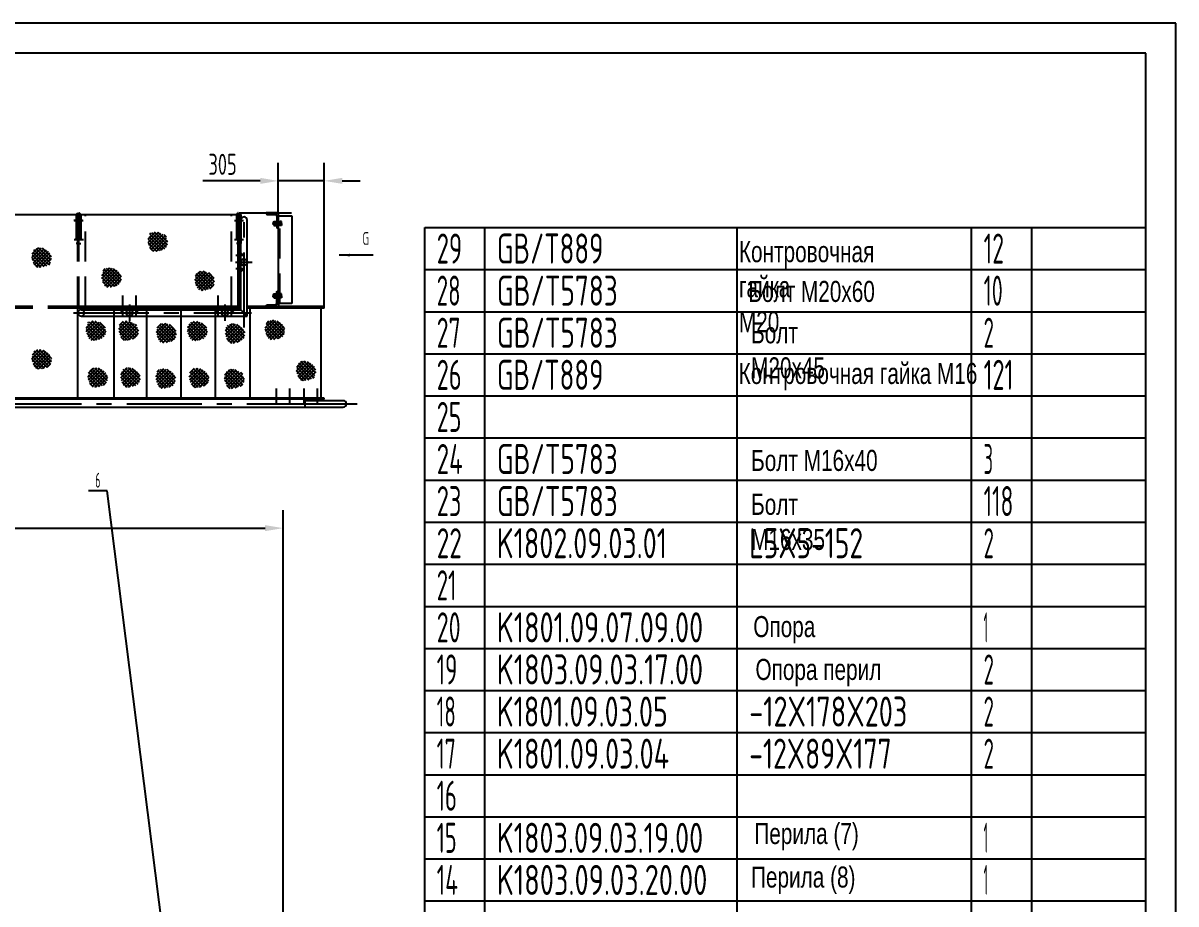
# Model space of a CAD drawing. Header units: millimetres. Extents: x 0 to 16800, y 0 to 11880.
# Drawn here: x 9127 to 16800, y 6020 to 11880 of the extents above; entities that cross this region are included whole.
import ezdxf
from ezdxf.enums import TextEntityAlignment as Align

# ---------------------------------------------------------------- set-up
doc = ezdxf.new("R2010")
doc.units = ezdxf.units.MM
doc.header["$LTSCALE"] = 400
doc.linetypes.add('F', pattern=[0.75, 0.5, -0.25])
doc.linetypes.add('G', pattern=[2, 1.25, -0.25, 0.25, -0.25])
for name, color, linetype in [('01', 7, 'Continuous'), ('02', 1, 'Continuous'), ('04', 2, 'F'), ('05', 4, 'G'), ('08', 1, 'Continuous'), ('11', 3, 'Continuous')]:
    doc.layers.add(name, color=color, linetype=linetype)
doc.styles.get("Standard").update_dxf_attribs({"font": 'isocp', "width": 0.707, "bigfont": 'intecad.shx'})
doc.dimstyles.new('INTE', dxfattribs={"dimscale": 40, "dimtxt": 3.5, "dimasz": 3, "dimexe": 3, "dimexo": 0, "dimgap": 1, "dimtad": 1, "dimdec": 3, "dimdsep": 46, "dimtxsty": 'Standard', "dimcen": 0, "dimclrd": 1, "dimclre": 1, "dimclrt": 3, "dimaunit": 1, "dimadec": 0, "dimazin": 0, "dimtfac": 1, "dimtmove": 0, "dimatfit": 0, "dimfxl": 1, "dimarcsym": 0})

# ---------------------------------------------------------------- blocks, each defined once
blk = doc.blocks.new('A$C20E85FB4')
at = {"layer": '02', "linetype": 'Continuous', "ltscale": 0.8}
h = blk.add_hatch(dxfattribs=at)
h.set_pattern_fill('ANSI37', color=1, scale=10, style=0)
h.set_pattern_definition([(45, (-11288.267, -1206.898), (-22.45064, 22.45064), []), (135, (-11288.267, -1206.898), (-22.45064, -22.45064), [])])
edge = h.paths.add_edge_path()
edge.add_spline(control_points=[(-3, 135), (2, 175), (18, 299), (289, 230), (252, 29), (146, 8), (52, -12), (19, 59), (5, 103), (-1, 126), (-3, 135)], knot_values=[0, 0, 0, 0, 107.226623, 332.783515, 469.925804, 564.431844, 645.860592, 719.225168, 762.115824, 790.07632, 790.07632, 790.07632, 790.07632], degree=3, periodic=0)
blk = doc.blocks.new('A$C3967371B')
at = {"layer": '04', "xscale": 0.5, "yscale": 0.5, "zscale": 0.5}
blk.add_blockref('A$C20E85FB4', (0, 0), dxfattribs=at)
blk = doc.blocks.new('A$C1FC16D5F')
at = {"layer": '01', "color": 7, "linetype": 'Continuous', "ltscale": 0.8}
for p, q in [((13.9, 193), (23.9, 203)), ((13.9, 193), (13.9, 190)), ((25.9, 203), (23.9, 203)), ((25.9, 203), (25.9, 190)), ((31.9, 203), (33.9, 203)), ((31.9, 203), (31.9, 190)), ((43.9, 193), (33.9, 203)), ((43.9, 193), (43.9, 190)), ((43.9, 190), (43.9, 0)), ((31.9, 0), (43.9, 0))]:
    blk.add_line(p, q, dxfattribs=at)
at = {"layer": '04', "color": 2, "linetype": 'F', "ltscale": 0.8}
for p, q in [((13.9, 190), (13.9, 0)), ((25.9, 190), (25.9, 0)), ((31.9, 190), (31.9, 0)), ((25.9, 0), (13.9, 0))]:
    blk.add_line(p, q, dxfattribs=at)
at = {"layer": '05', "color": 4, "linetype": 'G', "ltscale": 0.8}
for p, q in [((0, 152), (60.3, 152)), ((0, 25), (61.5, 25))]:
    blk.add_line(p, q, dxfattribs=at)
blk = doc.blocks.new('1111b')
at = {"ltscale": 0.8}
for p, q in [((8839.1, 9808), (8839.1, 8588)), ((8845.1, 9808), (8845.1, 8588))]:
    blk.add_line(p, q, dxfattribs=at)
at = {"layer": '01'}
for p, q in [((10871.1, 9808), (8839.1, 9808)), ((9321.9, 8588), (9321.9, 9808)), ((10865.1, 9198), (10865.1, 9808)), ((10871.1, 9198), (10871.1, 9808)), ((10882.1, 9198), (9798.1, 9198)), ((9798.1, 8588), (9798.1, 9188)), ((10882.1, 9188), (9798.1, 9188)), ((10039.1, 8588), (10039.1, 9188)), ((10256.1, 8588), (10256.1, 9188)), ((10485.1, 8588), (10485.1, 9188)), ((10714.1, 8588), (10714.1, 9188)), ((11436.6, 9198), (10924.4, 9198)), ((11436.6, 9188), (10924.4, 9188)), ((10943.1, 8588), (10943.1, 9188)), ((11417.6, 8588), (11417.6, 9188)), ((11436.6, 9188), (11436.6, 9198)), ((11436.6, 8588), (8839.1, 8588)), ((8845.6, 8582), (8839.1, 8588)), ((11436.6, 8582), (8845.6, 8582)), ((11436.6, 8582), (11436.6, 8588))]:
    blk.add_line(p, q, dxfattribs=at)
at = {"layer": '01', "color": 7, "linetype": 'Continuous', "ltscale": 0.8}
for p, q in [((9786.1, 9811), (9796.1, 9821)), ((9786.1, 9811), (9786.1, 9808)), ((9798.1, 9821), (9796.1, 9821)), ((9798.1, 9821), (9798.1, 9808)), ((9804.1, 9821), (9806.1, 9821)), ((9804.1, 9821), (9804.1, 9808)), ((9816.1, 9811), (9806.1, 9821)), ((9816.1, 9811), (9816.1, 9808))]:
    blk.add_line(p, q, dxfattribs=at)
at = {"layer": '01', "color": 7, "linetype": 'Continuous'}
for p, q in [((8845.6, 8582), (8845.6, 9198)), ((9798.1, 9198), (9798.1, 9188))]:
    blk.add_line(p, q, dxfattribs=at)
at = {"layer": '04'}
blk.add_line((8890.1, 8588), (8890.1, 9808), dxfattribs=at)
at = {"layer": '04', "color": 2, "linetype": 'F', "ltscale": 0.8}
for p, q in [((9786.1, 9808), (9786.1, 9618)), ((9798.1, 9808), (9798.1, 9618)), ((9804.1, 9808), (9804.1, 9618)), ((9816.1, 9808), (9816.1, 9618)), ((9798.1, 9618), (9786.1, 9618)), ((9804.1, 9618), (9816.1, 9618))]:
    blk.add_line(p, q, dxfattribs=at)
at = {"layer": '04', "color": 2, "linetype": 'F'}
for p, q in [((9798.1, 9198), (9798.1, 9808)), ((9804.1, 9198), (9804.1, 9808)), ((9849.1, 9198), (9849.1, 9808)), ((10820.1, 9198), (10820.1, 9808)), ((9798.1, 9198), (8845.6, 9198)), ((9798.1, 9188), (8845.6, 9188))]:
    blk.add_line(p, q, dxfattribs=at)
at = {"layer": '05', "color": 4, "linetype": 'G'}
for p, q in [((8867.6, 9770), (8811.9, 9770)), ((9827.2, 9770), (9771.5, 9770)), ((8862.9, 9643), (8819.2, 9643)), ((9822.5, 9643), (9778.7, 9643)), ((10095.6, 9131.1), (10095.6, 9270.7)), ((10184.6, 9131.1), (10184.6, 9270.7)), ((10730.6, 9131.1), (10730.6, 9270.7)), ((10819.6, 9131.1), (10819.6, 9270.7)), ((8862.9, 8753), (8819.2, 8753)), ((8883.6, 8537.9), (8883.6, 8673.5)), ((8972.6, 8537.9), (8972.6, 8673.5)), ((8867.6, 8626), (8811.9, 8626)), ((11118.6, 8547.1), (11118.6, 8653.7)), ((11207.6, 8547.1), (11207.6, 8653.7)), ((11302.6, 8547.1), (11302.6, 8653.7)), ((11391.6, 8547.1), (11391.6, 8653.7))]:
    blk.add_line(p, q, dxfattribs=at)
at = {"layer": '05', "color": 4, "linetype": 'G', "ltscale": 0.8}
for p, q in [((9772.2, 9770), (9832.5, 9770)), ((9772.2, 9643), (9833.8, 9643))]:
    blk.add_line(p, q, dxfattribs=at)
at = {"layer": '05'}
for p, q in [((10894.9, 9538), (10847.7, 9538)), ((10894.9, 9449), (10847.7, 9449))]:
    blk.add_line(p, q, dxfattribs=at)
at = {"layer": '01'}
for p in [(10264.9, 9565.9), (9033.7, 9459.6), (9492, 9459.6), (9956.7, 9326.6), (10576.8, 9305), (9852.8, 8973.9), (10070.4, 8973.9), (10321.9, 8957.5), (10527.3, 8971.5), (10778.8, 8955), (11044.6, 8978.7), (9033.7, 8783), (9492, 8783), (11252.5, 8705.7), (9864.9, 8662.2), (10082.4, 8662.2), (10316.9, 8655), (10539.3, 8659.8), (10773.8, 8652.6)]:
    blk.add_blockref('A$C3967371B', p, dxfattribs=at)
at = {"layer": '04'}
blk.add_blockref('A$C1FC16D5F', (10839.2, 9618), dxfattribs=at)
blk = doc.blocks.new('A$C78D047BC')
at = {"ltscale": 1.5}
for p, q in [((0, 33), (127, 33)), ((0, 33), (0, 22)), ((127, 33), (127, 22))]:
    blk.add_line(p, q, dxfattribs=at)
at = {"layer": '04', "color": 2, "linetype": 'F', "ltscale": 1.5}
for p, q in [((0, 28), (127, 28)), ((22, 0), (0, 22)), ((22, 0), (41.5, 0)), ((85.5, 0), (105, 0)), ((105, 0), (127, 22))]:
    blk.add_line(p, q, dxfattribs=at)
blk.add_arc((63.5, 0), 22, 0, 180, dxfattribs=at)
blk = doc.blocks.new('A$C2A0545B7')
at = {"layer": '04', "color": 2, "linetype": 'F'}
blk.add_circle((63.5, 54.2), 21.1, dxfattribs=at)
at = {"layer": '05', "color": 4, "linetype": 'G'}
blk.add_line((63.5, 109.9), (63.5, 0), dxfattribs=at)
blk.add_blockref('A$C78D047BC', (0, 53.3))
blk = doc.blocks.new('1116d')
for p, q in [((14277.4, 9679.8), (14277.4, 10276.3)), ((14319.7, 9637.5), (14319.7, 10276.3)), ((13214.8, 9679.8), (14277.4, 9679.8)), ((14319.7, 9637.5), (14277.4, 9679.8)), ((13214.8, 9637.5), (14319.7, 9637.5))]:
    blk.add_line(p, q)
at = {"layer": '01', "color": 7, "linetype": 'Continuous'}
for centre, start, end in [((14298.5, 10276.3), 0, 180), ((13214.8, 9658.6), 90, 270)]:
    blk.add_arc(centre, 21.1, start, end, dxfattribs=at)
at = {"layer": '04', "color": 2, "linetype": 'F'}
for centre in [(13536, 9658.6), (14171, 9658.6)]:
    blk.add_circle(centre, 21.1, dxfattribs=at)
at = {"layer": '04'}
blk.add_arc((13214.8, 9658.6), 21.1, 270, 90, dxfattribs=at)
at = {"layer": '05', "color": 4, "linetype": 'G'}
for p, q in [((14298.5, 9561), (14298.5, 10352)), ((13536, 9714.3), (13536, 9604.5)), ((14171, 9714.3), (14171, 9604.5)), ((13164.4, 9658.6), (14349, 9658.6))]:
    blk.add_line(p, q, dxfattribs=at)
for p in [(13472.5, 9657.8), (14107.5, 9657.8)]:
    blk.add_blockref('A$C78D047BC', p)
at = {"layer": '01', "color": 7, "linetype": 'Continuous', "rotation": 90}
blk.add_blockref('A$C2A0545B7', (14352.7, 9931.6), dxfattribs=at)
blk = doc.blocks.new('*D103')
at = {"layer": '08', "color": 1, "lineweight": -2}
for p, q in [((5122.8, 8177.6), (5122.8, 8640.2)), ((10857.4, 4993.3), (10857.4, 8640.2)), ((5242.8, 8520.2), (10737.4, 8520.2))]:
    blk.add_line(p, q, dxfattribs=at)
at = {"layer": '08', "color": 1}
for points in [[(5242.8, 8540.2), (5242.8, 8500.2), (5122.8, 8520.2)], [(10737.4, 8540.2), (10737.4, 8500.2), (10857.4, 8520.2)]]:
    blk.add_solid(points, dxfattribs=at)
at = {"layer": 'Defpoints', "color": 0}
for p in [(10857.4, 8520.2), (5122.8, 8177.6), (10857.4, 4993.3)]:
    blk.add_point(p, dxfattribs=at)
at = {"layer": '08', "color": 3, "insert": (7990.1, 8630.2), "char_height": 140, "attachment_point": 5}
blk.add_mtext('5734', dxfattribs=at)
blk = doc.blocks.new('*U111')
at = {"layer": '01'}
for p, q in [((0, 100), (6.7, 100)), ((0, 100), (0, 0)), ((10, 20), (10, 96.7)), ((0, 0), (80, 0)), ((76.7, 10), (20, 10)), ((80, 0), (80, 6.7))]:
    blk.add_line(p, q, dxfattribs=at)
for centre, radius, start, end in [((6.7, 96.7), 3.3, 359.95405, 90), ((20, 20), 10, 180, 270), ((76.7, 6.7), 3.3, 0, 89.98732)]:
    blk.add_arc(centre, radius, start, end, dxfattribs=at)
blk = doc.blocks.new('*U113')
at = {"layer": '01'}
for p, q in [((-14.8, 0), (-14.8, 13.4)), ((-14.8, 13.4), (0, 13.4)), ((-14.8, 8), (0, 8)), ((0, 13.4), (0, 0)), ((0, -13.4), (0, 0)), ((-14.8, 0), (-14.8, -13.4)), ((-14.8, -8), (0, -8)), ((-14.8, -13.4), (0, -13.4))]:
    blk.add_line(p, q, dxfattribs=at)
at = {"layer": '05'}
blk.add_line((-15.9, 0), (1.1, 0), dxfattribs=at)
blk = doc.blocks.new('*U114')
at = {"layer": '01'}
for p, q in [((-12.2, 4.1), (-12.2, 0)), ((0, 4.1), (-12.2, 4.1)), ((-12.2, 0), (0, 0)), ((0, 0), (-2.4, 4.1)), ((0, 4.1), (2.4, 0)), ((0, 4.1), (12.2, 4.1)), ((12.2, 0), (0, 0)), ((12.2, 4.1), (12.2, 0))]:
    blk.add_line(p, q, dxfattribs=at)
at = {"layer": '05'}
blk.add_line((0, 6.2), (0, -2.1), dxfattribs=at)
blk = doc.blocks.new('*U112')
at = {"layer": '01'}
for p, q in [((-10, 0), (-10, 13.4)), ((-10, 13.4), (0, 13.4)), ((0, 8), (-10, 8)), ((-10, 0), (-10, -13.4)), ((0, 13.4), (0, 0)), ((0, 8), (45, 8)), ((0, -13.4), (0, 0)), ((6, 8), (6, 0)), ((6, -8), (6, 0)), ((45, 8), (45, 0)), ((45, -8), (45, 0)), ((0, -8), (-10, -8)), ((-10, -13.4), (0, -13.4)), ((0, -8), (45, -8))]:
    blk.add_line(p, q, dxfattribs=at)
at = {"layer": '02'}
for p, q in [((45, 6.4), (6, 6.4)), ((45, -6.4), (6, -6.4))]:
    blk.add_line(p, q, dxfattribs=at)
at = {"layer": '05'}
blk.add_line((-13.1, 0), (48.5, 0), dxfattribs=at)
blk = doc.blocks.new('A$C68687140')
at = {"layer": '01', "color": 7, "linetype": 'Continuous'}
for p, q in [((19, 90), (603, 90)), ((19, 0), (19, 90)), ((603, 90), (603, 0)), ((603, 0), (19, 0))]:
    blk.add_line(p, q, dxfattribs=at)
at = {"layer": '01'}
for p, q in [((62, 118.9), (62, 125)), ((62, 125), (70, 125)), ((78, 125), (70, 125)), ((78, 118.9), (78, 125))]:
    blk.add_line(p, q, dxfattribs=at)
at = {"layer": '02'}
for p, q in [((63.6, 125), (63.6, 86)), ((76.4, 125), (76.4, 86))]:
    blk.add_line(p, q, dxfattribs=at)
at = {"layer": '04', "color": 2, "linetype": 'F'}
for p, q in [((19, 80), (603, 80)), ((56.6, 70), (56.6, 80)), ((56.6, 80), (70, 80)), ((62, 80), (62, 116.8)), ((62, 86), (70, 86)), ((62, 80), (62, 70)), ((78, 86), (70, 86)), ((83.4, 80), (70, 80)), ((78, 80), (78, 116.6)), ((78, 80), (78, 70)), ((83.4, 70), (83.4, 80)), ((70, 70), (56.6, 70)), ((70, 70), (83.4, 70))]:
    blk.add_line(p, q, dxfattribs=at)
at = {"layer": '04'}
for p, q in [((61, 100), (61, 80)), ((79, 100), (79, 80)), ((543, 100), (543, 80)), ((543, 100), (543, 90)), ((561, 100), (561, 80)), ((561, 100), (561, 90))]:
    blk.add_line(p, q, dxfattribs=at)
at = {"layer": '05'}
blk.add_line((70, 66.9), (70, 128.5), dxfattribs=at)
at = {"layer": '05', "color": 4, "linetype": 'G'}
for p, q in [((70, 111.2), (70, 78.9)), ((552, 111.2), (552, 78.9)), ((552, 111.2), (552, 78.9))]:
    blk.add_line(p, q, dxfattribs=at)
at = {"layer": '04', "xscale": -1}
for name, p, rotation in [('*U111', (0, 90), 270), ('*U112', (552, 80), 270), ('*U113', (552, 104.1), 90)]:
    blk.add_blockref(name, p, dxfattribs=dict(at, rotation=rotation))
at = {"layer": '04'}
for name, p, rotation in [('*U111', (622, 90), 90), ('*U113', (70, 104.1), 270)]:
    blk.add_blockref(name, p, dxfattribs=dict(at, rotation=rotation))
blk.add_blockref('*U114', (70, 100), dxfattribs=at)
at = {"layer": '04', "xscale": -1}
blk.add_blockref('*U114', (552, 100), dxfattribs=at)
blk = doc.blocks.new('*D116')
at = {"layer": '08', "color": 1, "lineweight": -2}
for p, q in [((10825.9, 10617.4), (10825.9, 10950.3)), ((11130.9, 9994.4), (11130.9, 10950.3)), ((10705.9, 10830.3), (10323.7, 10830.3)), ((11130.9, 10830.3), (10825.9, 10830.3)), ((11250.9, 10830.3), (11370.9, 10830.3))]:
    blk.add_line(p, q, dxfattribs=at)
at = {"layer": '08', "color": 1}
for points in [[(10705.9, 10850.3), (10705.9, 10810.3), (10825.9, 10830.3)], [(11250.9, 10850.3), (11250.9, 10810.3), (11130.9, 10830.3)]]:
    blk.add_solid(points, dxfattribs=at)
at = {"layer": 'Defpoints', "color": 0}
for p in [(10825.9, 10830.3), (10825.9, 10617.4), (11130.9, 9994.4)]:
    blk.add_point(p, dxfattribs=at)
at = {"layer": '08', "color": 3, "insert": (10454.8, 10940.3), "char_height": 140, "attachment_point": 5}
blk.add_mtext('305', dxfattribs=at)
blk = doc.blocks.new('*U159')
at = {"layer": '01'}
for points in [[(415, 292), (25, 292)], [(415, 5), (415, 292)]]:
    blk.add_lwpolyline(points, dxfattribs=at)
at = {"layer": '02'}
for points in [[(420, 297), (0, 297)], [(420, 0), (420, 297)]]:
    blk.add_lwpolyline(points, dxfattribs=at)
blk = doc.blocks.new('*U174')
at = {"layer": '01'}
for p, q in [((0, -280), (0, 0)), ((4800, -280), (4800, 0))]:
    blk.add_line(p, q, dxfattribs=at)
at = {"layer": '02'}
for p, q in [((0, 0), (400, 0)), ((400, -280), (400, 0)), ((400, 0), (2080, 0)), ((2080, -280), (2080, 0)), ((2080, 0), (3640, 0)), ((3640, -280), (3640, 0)), ((3640, 0), (4040, 0)), ((4040, -280), (4040, 0)), ((4040, 0), (4800, 0))]:
    blk.add_line(p, q, dxfattribs=at)
blk = doc.blocks.new('*U175')
at = {"layer": '01'}
for p, q in [((0, -280), (0, 0)), ((4800, -280), (4800, 0))]:
    blk.add_line(p, q, dxfattribs=at)
at = {"layer": '02'}
for p, q in [((0, 0), (400, 0)), ((400, -280), (400, 0)), ((400, 0), (2080, 0)), ((2080, -280), (2080, 0)), ((2080, 0), (3640, 0)), ((3640, -280), (3640, 0)), ((3640, 0), (4040, 0)), ((4040, -280), (4040, 0)), ((4040, 0), (4800, 0))]:
    blk.add_line(p, q, dxfattribs=at)
blk = doc.blocks.new('*U176')
at = {"layer": '01'}
for p, q in [((0, -280), (0, 0)), ((4800, -280), (4800, 0))]:
    blk.add_line(p, q, dxfattribs=at)
at = {"layer": '02'}
for p, q in [((0, 0), (400, 0)), ((400, -280), (400, 0)), ((400, 0), (2080, 0)), ((2080, -280), (2080, 0)), ((2080, 0), (3640, 0)), ((3640, -280), (3640, 0)), ((3640, 0), (4040, 0)), ((4040, -280), (4040, 0)), ((4040, 0), (4800, 0))]:
    blk.add_line(p, q, dxfattribs=at)
blk = doc.blocks.new('*U177')
at = {"layer": '01'}
for p, q in [((0, -280), (0, 0)), ((4800, -280), (4800, 0))]:
    blk.add_line(p, q, dxfattribs=at)
at = {"layer": '02'}
for p, q in [((0, 0), (400, 0)), ((400, -280), (400, 0)), ((400, 0), (2080, 0)), ((2080, -280), (2080, 0)), ((2080, 0), (3640, 0)), ((3640, -280), (3640, 0)), ((3640, 0), (4040, 0)), ((4040, -280), (4040, 0)), ((4040, 0), (4800, 0))]:
    blk.add_line(p, q, dxfattribs=at)
blk = doc.blocks.new('*U178')
at = {"layer": '01'}
for p, q in [((0, -280), (0, 0)), ((4800, -280), (4800, 0))]:
    blk.add_line(p, q, dxfattribs=at)
at = {"layer": '02'}
for p, q in [((0, 0), (400, 0)), ((400, -280), (400, 0)), ((400, 0), (2080, 0)), ((2080, -280), (2080, 0)), ((2080, 0), (3640, 0)), ((3640, -280), (3640, 0)), ((3640, 0), (4040, 0)), ((4040, -280), (4040, 0)), ((4040, 0), (4800, 0))]:
    blk.add_line(p, q, dxfattribs=at)
blk = doc.blocks.new('*U179')
at = {"layer": '01'}
for p, q in [((0, -280), (0, 0)), ((4800, -280), (4800, 0))]:
    blk.add_line(p, q, dxfattribs=at)
at = {"layer": '02'}
for p, q in [((0, 0), (400, 0)), ((400, -280), (400, 0)), ((400, 0), (2080, 0)), ((2080, -280), (2080, 0)), ((2080, 0), (3640, 0)), ((3640, -280), (3640, 0)), ((3640, 0), (4040, 0)), ((4040, -280), (4040, 0)), ((4040, 0), (4800, 0))]:
    blk.add_line(p, q, dxfattribs=at)
blk = doc.blocks.new('*U180')
at = {"layer": '01'}
for p, q in [((0, -280), (0, 0)), ((4800, -280), (4800, 0))]:
    blk.add_line(p, q, dxfattribs=at)
at = {"layer": '02'}
for p, q in [((0, 0), (400, 0)), ((400, -280), (400, 0)), ((400, 0), (2080, 0)), ((2080, -280), (2080, 0)), ((2080, 0), (3640, 0)), ((3640, -280), (3640, 0)), ((3640, 0), (4040, 0)), ((4040, -280), (4040, 0)), ((4040, 0), (4800, 0))]:
    blk.add_line(p, q, dxfattribs=at)
blk = doc.blocks.new('*U181')
at = {"layer": '01'}
for p, q in [((0, -280), (0, 0)), ((4800, -280), (4800, 0))]:
    blk.add_line(p, q, dxfattribs=at)
at = {"layer": '02'}
for p, q in [((0, 0), (400, 0)), ((400, -280), (400, 0)), ((400, 0), (2080, 0)), ((2080, -280), (2080, 0)), ((2080, 0), (3640, 0)), ((3640, -280), (3640, 0)), ((3640, 0), (4040, 0)), ((4040, -280), (4040, 0)), ((4040, 0), (4800, 0))]:
    blk.add_line(p, q, dxfattribs=at)
blk = doc.blocks.new('*U182')
at = {"layer": '01'}
for p, q in [((0, -280), (0, 0)), ((4800, -280), (4800, 0))]:
    blk.add_line(p, q, dxfattribs=at)
at = {"layer": '02'}
for p, q in [((0, 0), (400, 0)), ((400, -280), (400, 0)), ((400, 0), (2080, 0)), ((2080, -280), (2080, 0)), ((2080, 0), (3640, 0)), ((3640, -280), (3640, 0)), ((3640, 0), (4040, 0)), ((4040, -280), (4040, 0)), ((4040, 0), (4800, 0))]:
    blk.add_line(p, q, dxfattribs=at)
blk = doc.blocks.new('*U183')
at = {"layer": '01'}
for p, q in [((0, -280), (0, 0)), ((4800, -280), (4800, 0))]:
    blk.add_line(p, q, dxfattribs=at)
at = {"layer": '02'}
for p, q in [((0, 0), (400, 0)), ((400, -280), (400, 0)), ((400, 0), (2080, 0)), ((2080, -280), (2080, 0)), ((2080, 0), (3640, 0)), ((3640, -280), (3640, 0)), ((3640, 0), (4040, 0)), ((4040, -280), (4040, 0)), ((4040, 0), (4800, 0))]:
    blk.add_line(p, q, dxfattribs=at)
blk = doc.blocks.new('*U184')
at = {"layer": '01'}
for p, q in [((0, -280), (0, 0)), ((4800, -280), (4800, 0))]:
    blk.add_line(p, q, dxfattribs=at)
at = {"layer": '02'}
for p, q in [((0, 0), (400, 0)), ((400, -280), (400, 0)), ((400, 0), (2080, 0)), ((2080, -280), (2080, 0)), ((2080, 0), (3640, 0)), ((3640, -280), (3640, 0)), ((3640, 0), (4040, 0)), ((4040, -280), (4040, 0)), ((4040, 0), (4800, 0))]:
    blk.add_line(p, q, dxfattribs=at)
blk = doc.blocks.new('*U185')
at = {"layer": '01'}
for p, q in [((0, -280), (0, 0)), ((4800, -280), (4800, 0))]:
    blk.add_line(p, q, dxfattribs=at)
at = {"layer": '02'}
for p, q in [((0, 0), (400, 0)), ((400, -280), (400, 0)), ((400, 0), (2080, 0)), ((2080, -280), (2080, 0)), ((2080, 0), (3640, 0)), ((3640, -280), (3640, 0)), ((3640, 0), (4040, 0)), ((4040, -280), (4040, 0)), ((4040, 0), (4800, 0))]:
    blk.add_line(p, q, dxfattribs=at)
blk = doc.blocks.new('*U186')
at = {"layer": '01'}
for p, q in [((0, -280), (0, 0)), ((4800, -280), (4800, 0))]:
    blk.add_line(p, q, dxfattribs=at)
at = {"layer": '02'}
for p, q in [((0, 0), (400, 0)), ((400, -280), (400, 0)), ((400, 0), (2080, 0)), ((2080, -280), (2080, 0)), ((2080, 0), (3640, 0)), ((3640, -280), (3640, 0)), ((3640, 0), (4040, 0)), ((4040, -280), (4040, 0)), ((4040, 0), (4800, 0))]:
    blk.add_line(p, q, dxfattribs=at)
blk = doc.blocks.new('*U187')
at = {"layer": '01'}
for p, q in [((0, -280), (0, 0)), ((4800, -280), (4800, 0))]:
    blk.add_line(p, q, dxfattribs=at)
at = {"layer": '02'}
for p, q in [((0, 0), (400, 0)), ((400, -280), (400, 0)), ((400, 0), (2080, 0)), ((2080, -280), (2080, 0)), ((2080, 0), (3640, 0)), ((3640, -280), (3640, 0)), ((3640, 0), (4040, 0)), ((4040, -280), (4040, 0)), ((4040, 0), (4800, 0))]:
    blk.add_line(p, q, dxfattribs=at)
blk = doc.blocks.new('*U188')
at = {"layer": '01'}
for p, q in [((0, -280), (0, 0)), ((4800, -280), (4800, 0))]:
    blk.add_line(p, q, dxfattribs=at)
at = {"layer": '02'}
for p, q in [((0, 0), (400, 0)), ((400, -280), (400, 0)), ((400, 0), (2080, 0)), ((2080, -280), (2080, 0)), ((2080, 0), (3640, 0)), ((3640, -280), (3640, 0)), ((3640, 0), (4040, 0)), ((4040, -280), (4040, 0)), ((4040, 0), (4800, 0))]:
    blk.add_line(p, q, dxfattribs=at)
blk = doc.blocks.new('*U189')
at = {"layer": '01'}
for p, q in [((0, -280), (0, 0)), ((4800, -280), (4800, 0))]:
    blk.add_line(p, q, dxfattribs=at)
at = {"layer": '02'}
for p, q in [((0, 0), (400, 0)), ((400, -280), (400, 0)), ((400, 0), (2080, 0)), ((2080, -280), (2080, 0)), ((2080, 0), (3640, 0)), ((3640, -280), (3640, 0)), ((3640, 0), (4040, 0)), ((4040, -280), (4040, 0)), ((4040, 0), (4800, 0))]:
    blk.add_line(p, q, dxfattribs=at)
blk = doc.blocks.new('*U190')
at = {"layer": '01'}
for p, q in [((0, -280), (0, 0)), ((0, 0), (400, 0)), ((400, 0), (2080, 0)), ((2080, 0), (3640, 0)), ((3640, 0), (4040, 0)), ((4040, 0), (4800, 0)), ((4800, -280), (4800, 0))]:
    blk.add_line(p, q, dxfattribs=at)
at = {"layer": '02'}
for p, q in [((400, -280), (400, 0)), ((2080, -280), (2080, 0)), ((3640, -280), (3640, 0)), ((4040, -280), (4040, 0))]:
    blk.add_line(p, q, dxfattribs=at)

msp = doc.modelspace()

# ---------------------------------------------------------------- linework, layer by layer
at = {"layer": '01'}
for p, q in [((10567.4292, 10617.4084), (10913.4913, 10617.4084)), ((11003.4292, 9325.6084), (11003.4292, 9378.4084)), ((5698.4292, 9325.6084), (11257.4292, 9325.6084))]:
    msp.add_line(p, q, dxfattribs=at)
at = {"layer": '01', "color": 7, "linetype": 'Continuous'}
msp.add_line((11257.4292, 9367.9084), (11003.4292, 9367.9084), dxfattribs=at)
msp.add_arc((11257.4292, 9346.7584), 21.15, 270, 90, dxfattribs=at)
at = {"layer": '02'}
for p, q in [((11458.0622, 10336.4307), (11230.0622, 10336.4307)), ((9686.6041, 8769.347), (9562.6041, 8769.347)), ((10209.4362, 4630.4994), (9686.6041, 8769.347))]:
    msp.add_line(p, q, dxfattribs=at)
msp.add_lwpolyline([(11302.0622, 10336.4307, 18, 0, 0), (11230.0622, 10336.4307, 0, 0, 0)], format="xyseb", dxfattribs=at)
at = {"layer": '05', "color": 4, "linetype": 'G'}
msp.add_line((1816.5131, 9346.7584), (11048.3826, 9346.7584), dxfattribs=at)
at = {"layer": '05'}
msp.add_line((11048.3826, 9346.7584), (11350.0246, 9346.7584), dxfattribs=at)

# ---------------------------------------------------------------- block references
at = {"layer": '01', "xscale": 40, "yscale": 40, "zscale": 40}
msp.add_blockref('*U159', (0, 0), dxfattribs=at)
at = {"layer": '01'}
for name, p in [('1111b', (-305.6953, 796.404)), ('1116d', (-3700.9393, 293.6187)), ('*U190', (11800, 10520)), ('*U189', (11800, 10240)), ('*U188', (11800, 9960)), ('*U187', (11800, 9680)), ('*U186', (11800, 9400)), ('*U185', (11800, 9120)), ('*U184', (11800, 8840)), ('*U183', (11800, 8560)), ('*U182', (11800, 8280)), ('*U181', (11800, 8000)), ('*U180', (11800, 7720)), ('*U179', (11800, 7440)), ('*U178', (11800, 7160)), ('*U177', (11800, 6880)), ('*U176', (11800, 6600)), ('*U175', (11800, 6320)), ('*U174', (11800, 6040))]:
    msp.add_blockref(name, p, dxfattribs=at)
at = {"layer": '01', "rotation": 90}
msp.add_blockref('A$C68687140', (10915.9292, 9995.4084), dxfattribs=at)

# ---------------------------------------------------------------- texts
at = {"layer": '01', "char_height": 140, "attachment_point": 1}
for s, insert, width in [('{\\fArial|b0|i0|c204|p34;\\C3;Контровочная гайка М20}', (13891.2933, 10429.2668), 7.340141), ('{\\fArial|b0|i0|c204|p34;\\C3;Болт М20х45}', (13972.4053, 9889.7336), 7.220006), ('{\\fArial|b0|i0|c204|p34;\\C3;Болт М16х35}', (13972.5149, 8748.571), 3.610003), ('{\\fArial|b0|i0|c204|p34;\\C3;Опора}', (13986.955, 7935.2208), 7.220006)]:
    msp.add_mtext(s, dxfattribs=dict(at, insert=insert, width=width))
for s, insert in [('{\\fArial|b0|i0|c204|p34;\\C3;Болт М20х60}', (13954.2976, 10164.9472)), ('{\\fArial|b0|i0|c204|p34;\\C3;Контровочная гайка М16}', (13889.375, 9619.216)), ('{\\fArial|b0|i0|c204|p34;\\C3;Болт М16х40}', (13972.5149, 9040.73)), ('{\\fArial|b0|i0|c204|p34;\\C3;Опора перил}', (14001.395, 7650.2756)), ('{\\fArial|b0|i0|c204|p34;\\C3;Перила (7)}', (13994.0598, 6558.6552)), ('{\\fArial|b0|i0|c204|p34;\\C3;Перила (8)}', (13971.8408, 6269.2813))]:
    msp.add_mtext(s, dxfattribs=dict(at, insert=insert))
at = {"layer": '11', "width": 0.707}
msp.add_text('G', height=84, dxfattribs=at).set_placement((11385.3865, 10379.6156), align=Align.BOTTOM_LEFT)
at = {"layer": '11'}
for s, height, width, p, p2 in [('29', 200, 0.640341, (11880, 10280), (12049.254, 10280)), ('GB/T889', 200, 0.693441, (12280, 10280), (12990.3045, 10280)), ('12', 200, 0.611465, (15520, 10280), (15655.7524, 10280)), ('28', 200, 0.636523, (11880, 10000), (12039.1307, 10000)), ('GB/T5783', 200, 0.695009, (12280, 10000), (13085.0182, 10000)), ('10', 200, 0.606076, (15520, 10000), (15647.3713, 10000)), ('27', 200, 0.636523, (11880, 9720), (12039.1307, 9720)), ('GB/T5783', 200, 0.695009, (12280, 9720), (13085.0182, 9720)), ('2', 200, 0.562593, (15520, 9720), (15588.643, 9720)), ('26', 200, 0.639213, (11880, 9440), (12046.145, 9440)), ('GB/T889', 200, 0.693441, (12280, 9440), (12990.3045, 9440)), ('121', 200, 0.638581, (15520, 9440), (15717.96, 9440)), ('25', 200, 0.638783, (11880, 9160), (12044.9876, 9160)), ('24', 200, 0.641743, (11880, 8880), (12053.2707, 8880)), ('GB/T5783', 200, 0.695009, (12280, 8880), (13085.0182, 8880)), ('3', 200, 0.527686, (15520, 8880), (15582.417, 8880)), ('6', 98.9949, 0.600695, (9606.776, 8789.347), (9642.4321, 8789.347)), ('23', 200, 0.638783, (11880, 8600), (12044.9876, 8600)), ('GB/T5783', 200, 0.695009, (12280, 8600), (13085.0182, 8600)), ('118', 200, 0.638581, (15520, 8600), (15717.96, 8600)), ('22', 200, 0.639754, (11880, 8320), (12047.623, 8320)), ('K1802.09.03.01', 200, 0.694001, (12280, 8320), (13412.4011, 8320)), ('L5X5-152', 200, 0.687753, (13960, 8320), (14717.9124, 8320)), ('2', 200, 0.562593, (15520, 8320), (15588.643, 8320)), ('21', 200, 0.623098, (11880, 8040), (12010.8507, 8040)), ('20', 200, 0.636567, (11880, 7760), (12039.242, 7760)), ('K1801.09.07.09.00', 200, 0.696247, (12280, 7760), (13653.3865, 7760)), ('1', 200, 0.404, (15520, 7760), (15548.28, 7760)), ('19', 200, 0.612447, (11880, 7480), (12017.3833, 7480)), ('K1803.09.03.17.00', 200, 0.696244, (12280, 7480), (13652.8924, 7480)), ('2', 200, 0.562593, (15520, 7480), (15588.643, 7480)), ('18', 200, 0.606, (11880, 7200), (12007.26, 7200)), ('K1801.09.03.05', 200, 0.694067, (12280, 7200), (13418.2581, 7200)), ('-12X178X203', 200, 0.69303, (13960, 7200), (15012.217, 7200)), ('2', 200, 0.562593, (15520, 7200), (15588.643, 7200)), ('17', 200, 0.606, (11880, 6920), (12007.26, 6920)), ('K1801.09.03.04', 200, 0.694159, (12280, 6920), (13426.5411, 6920)), ('-12X89X177', 200, 0.691526, (13960, 6920), (14907.8741, 6920)), ('2', 200, 0.562593, (15520, 6920), (15588.643, 6920)), ('16', 200, 0.610556, (11880, 6640), (12014.2743, 6640)), ('15', 200, 0.609833, (11880, 6360), (12013.117, 6360)), ('K1803.09.03.19.00', 200, 0.696247, (12280, 6360), (13653.3865, 6360)), ('1', 200, 0.404, (15520, 6360), (15548.28, 6360)), ('14', 200, 0.614783, (11880, 6080), (12021.4, 6080)), ('K1803.09.03.20.00', 200, 0.696457, (12280, 6080), (13681.1724, 6080)), ('1', 200, 0.404, (15520, 6080), (15548.28, 6080))]:
    msp.add_text(s, height=height, dxfattribs=dict(at, width=width)).set_placement(p, p2, align=Align.FIT)

# ---------------------------------------------------------------- dimensions: what is measured, and where the dimension line sits
at = {"layer": '08'}
dim = msp.add_linear_dim(base=(10825.9292, 10830.338), p1=(11130.9292, 9994.4084), p2=(10825.9292, 10617.4084), dimstyle='INTE', dxfattribs=at)
dim.commit()
dim.dimension.update_dxf_attribs({"geometry": '*D116', "text_midpoint": (10454.7972, 10940.338)})
dim = msp.add_linear_dim(base=(10857.4292, 8520.2077), p1=(5122.7792, 8177.5584), p2=(10857.4292, 4993.2774), text='5734', dimstyle='INTE', dxfattribs=at)
dim.commit()
dim.dimension.update_dxf_attribs({"geometry": '*D103', "text_midpoint": (7990.1042, 8630.2077)})

doc.saveas('drawing.dxf')
